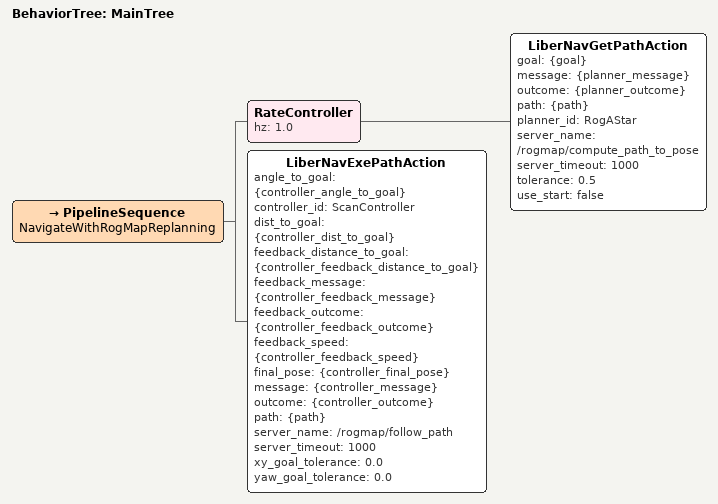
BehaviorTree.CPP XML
<?xml version="1.0"?>
<root main_tree_to_execute="MainTree">
  <BehaviorTree ID="MainTree">
    <PipelineSequence name="NavigateWithRogMapReplanning">
      <RateController hz="1.0">
        <LiberNavGetPathAction
          goal="{goal}"
          message="{planner_message}"
          outcome="{planner_outcome}"
          path="{path}"
          planner_id="RogAStar"
          server_name="/rogmap/compute_path_to_pose"
          server_timeout="1000"
          tolerance="0.5"
          use_start="false"/>
      </RateController>
      <LiberNavExePathAction
        angle_to_goal="{controller_angle_to_goal}"
        controller_id="ScanController"
        dist_to_goal="{controller_dist_to_goal}"
        feedback_distance_to_goal="{controller_feedback_distance_to_goal}"
        feedback_message="{controller_feedback_message}"
        feedback_outcome="{controller_feedback_outcome}"
        feedback_speed="{controller_feedback_speed}"
        final_pose="{controller_final_pose}"
        message="{controller_message}"
        outcome="{controller_outcome}"
        path="{path}"
        server_name="/rogmap/follow_path"
        server_timeout="1000"
        xy_goal_tolerance="0.0"
        yaw_goal_tolerance="0.0"/>
    </PipelineSequence>
  </BehaviorTree>
</root>
